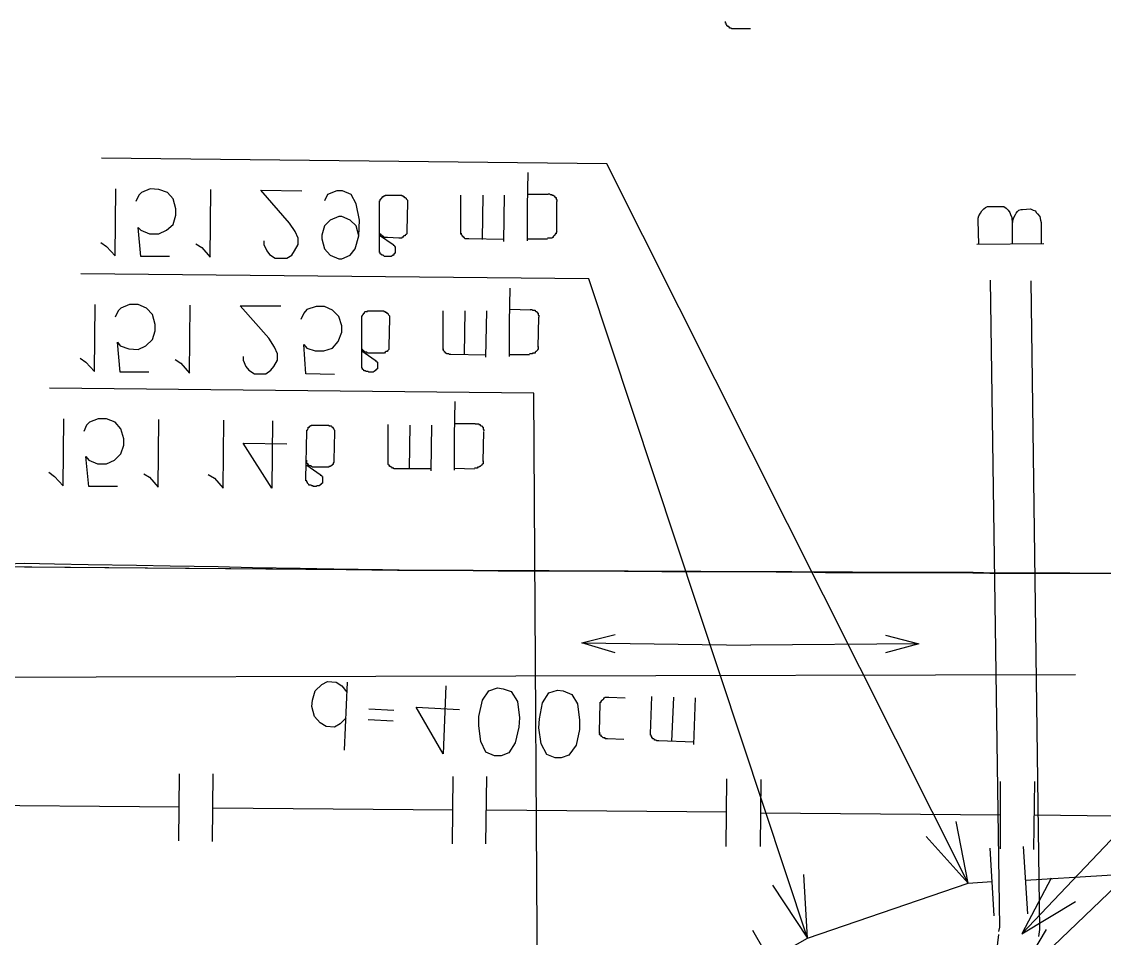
# Model space of a CAD drawing. Header units: metres. Extents: x 20 to 357, y 34 to 206.
# Drawn here: x 261.58 to 278.25, y 80.78 to 94.89 of the extents above; entities that cross this region are included whole.
import ezdxf

# ---------------------------------------------------------------- set-up
doc = ezdxf.new("R2010")
doc.units = ezdxf.units.M
for name, color, linetype in [('CURB', 7, 'Continuous'), ('GAS', 7, 'Continuous'), ('GRASS', 7, 'Continuous'), ('OVERHEAD_POWER_LINE', 7, 'Continuous'), ('ROAD', 7, 'Continuous'), ('WATER_PIPELINE', 7, 'Continuous')]:
    doc.layers.add(name, color=color, linetype=linetype)

msp = doc.modelspace()

# ---------------------------------------------------------------- linework, layer by layer
at = {"layer": 'CURB'}
msp.add_lwpolyline([(261.349, 86.544), (261.624, 86.555), (261.624, 86.555), (262.086, 86.544), (262.602, 86.533), (263.35, 86.522), (263.867, 86.511), (264.604, 86.5), (265.132, 86.489), (265.869, 86.478), (266.386, 86.467), (267.134, 86.456), (267.651, 86.445), (268.387, 86.445), (268.915, 86.434), (269.652, 86.434), (270.169, 86.434), (270.917, 86.434), (271.434, 86.423), (272.171, 86.423), (272.699, 86.423), (273.436, 86.423), (273.952, 86.412), (274.7, 86.412), (275.217, 86.412), (275.954, 86.412), (276.482, 86.401), (277.219, 86.401), (277.736, 86.401), (278.484, 86.401)], dxfattribs=at)
at = {"layer": 'GAS'}
for points in [[(275.503, 82.343), (276.152, 81.628), (276.152, 81.628), (270.587, 92.703), (270.587, 92.703), (262.811, 92.791)], [(269.366, 91.515), (269.366, 92.043), (269.366, 92.043), (269.377, 92.571)], [(262.8, 91.493), (262.888, 91.427), (262.888, 91.427), (263.02, 91.285), (263.02, 91.285), (263.031, 92.318)], [(263.856, 91.274), (263.416, 91.274), (263.416, 91.274), (263.372, 91.724), (263.372, 91.724), (263.416, 91.68), (263.416, 91.68), (263.548, 91.625), (263.548, 91.625), (263.691, 91.625), (263.691, 91.625), (263.812, 91.68), (263.812, 91.68), (263.911, 91.768), (263.911, 91.768), (263.955, 91.911), (263.955, 91.911), (263.955, 92.01), (263.955, 92.01), (263.911, 92.164), (263.911, 92.164), (263.823, 92.263), (263.823, 92.263), (263.691, 92.307), (263.691, 92.307), (263.559, 92.318), (263.559, 92.318), (263.427, 92.263), (263.427, 92.263), (263.383, 92.219), (263.383, 92.219), (263.339, 92.12)], [(264.263, 91.471), (264.351, 91.416), (264.351, 91.416), (264.483, 91.263), (264.483, 91.263), (264.494, 92.307)], [(265.308, 91.515), (265.308, 91.46), (265.308, 91.46), (265.352, 91.362), (265.352, 91.362), (265.396, 91.307), (265.396, 91.307), (265.484, 91.252), (265.484, 91.252), (265.66, 91.252), (265.66, 91.252), (265.737, 91.296), (265.737, 91.296), (265.781, 91.362), (265.781, 91.362), (265.836, 91.46), (265.836, 91.46), (265.836, 91.559), (265.836, 91.559), (265.792, 91.658), (265.792, 91.658), (265.704, 91.79), (265.704, 91.79), (265.264, 92.296), (265.264, 92.296), (265.891, 92.285)], [(266.771, 91.592), (266.727, 91.746), (266.727, 91.746), (266.639, 91.834), (266.639, 91.834), (266.507, 91.889), (266.507, 91.889), (266.463, 91.889), (266.463, 91.889), (266.331, 91.834), (266.331, 91.834), (266.243, 91.746), (266.243, 91.746), (266.199, 91.603), (266.199, 91.603), (266.199, 91.548), (266.199, 91.548), (266.243, 91.394), (266.243, 91.394), (266.331, 91.296), (266.331, 91.296), (266.463, 91.241), (266.463, 91.241), (266.507, 91.241), (266.507, 91.241), (266.639, 91.296), (266.639, 91.296), (266.716, 91.394), (266.716, 91.394), (266.771, 91.592), (266.771, 91.592), (266.782, 91.834), (266.782, 91.834), (266.727, 92.087), (266.727, 92.087), (266.65, 92.23), (266.65, 92.23), (266.518, 92.285), (266.518, 92.285), (266.43, 92.285), (266.43, 92.285), (266.287, 92.23), (266.287, 92.23), (266.243, 92.131)], [(267.09, 92.109), (267.09, 92.12), (267.09, 92.12), (267.09, 92.131), (267.09, 92.131), (267.101, 92.131), (267.101, 92.131), (267.101, 92.142), (267.101, 92.142), (267.101, 92.153), (267.101, 92.153), (267.112, 92.164), (267.112, 92.164), (267.112, 92.175), (267.112, 92.175), (267.123, 92.175), (267.123, 92.175), (267.123, 92.186), (267.123, 92.186), (267.134, 92.186), (267.134, 92.186), (267.134, 92.197), (267.134, 92.197), (267.145, 92.197), (267.145, 92.197), (267.156, 92.197), (267.156, 92.197), (267.156, 92.208), (267.156, 92.208), (267.167, 92.208), (267.167, 92.208), (267.178, 92.208), (267.178, 92.208), (267.178, 92.219), (267.178, 92.219), (267.189, 92.219), (267.189, 92.219), (267.2, 92.219), (267.2, 92.219), (267.211, 92.219), (267.211, 92.219), (267.222, 92.219)], [(267.222, 92.219), (267.387, 92.219)], [(267.387, 92.219), (267.398, 92.219), (267.398, 92.219), (267.409, 92.219), (267.409, 92.219), (267.42, 92.219), (267.42, 92.219), (267.431, 92.219), (267.431, 92.219), (267.431, 92.208), (267.431, 92.208), (267.442, 92.208), (267.442, 92.208), (267.453, 92.208), (267.453, 92.208), (267.453, 92.197), (267.453, 92.197), (267.464, 92.197), (267.464, 92.197), (267.475, 92.186), (267.475, 92.186), (267.486, 92.186), (267.486, 92.186), (267.497, 92.175), (267.497, 92.175), (267.497, 92.164), (267.497, 92.164), (267.508, 92.153), (267.508, 92.153), (267.519, 92.142), (267.519, 92.142), (267.519, 92.131), (267.519, 92.131), (267.519, 92.12), (267.519, 92.12), (267.519, 92.109)], [(269.003, 91.537), (268.464, 91.548), (268.464, 91.548), (268.453, 91.548), (268.453, 91.548), (268.442, 91.548), (268.442, 91.548), (268.431, 91.548), (268.431, 91.548), (268.42, 91.548), (268.42, 91.548), (268.409, 91.548), (268.409, 91.548), (268.398, 91.559), (268.398, 91.559), (268.398, 91.57), (268.398, 91.57), (268.387, 91.57), (268.387, 91.57), (268.376, 91.581), (268.376, 91.581), (268.365, 91.581), (268.365, 91.581), (268.365, 91.592), (268.365, 91.592), (268.354, 91.603), (268.354, 91.603), (268.343, 91.614), (268.343, 91.614), (268.354, 91.625), (268.354, 91.625), (268.343, 91.625), (268.343, 91.625), (268.343, 91.636), (268.343, 91.636), (268.343, 91.647), (268.343, 91.647), (268.343, 92.219)], [(268.673, 91.537), (268.684, 92.219)], [(269.003, 91.504), (269.014, 92.219)], [(269.685, 92.23), (269.377, 92.23)], [(269.685, 92.241), (269.696, 92.241), (269.696, 92.241), (269.707, 92.241), (269.707, 92.241), (269.718, 92.23), (269.718, 92.23), (269.729, 92.23), (269.729, 92.23), (269.74, 92.23), (269.74, 92.23), (269.74, 92.219), (269.74, 92.219), (269.751, 92.219), (269.751, 92.219), (269.762, 92.219), (269.762, 92.219), (269.773, 92.208), (269.773, 92.208), (269.784, 92.208), (269.784, 92.208), (269.784, 92.197), (269.784, 92.197), (269.795, 92.186), (269.795, 92.186), (269.806, 92.186), (269.806, 92.186), (269.806, 92.175), (269.806, 92.175), (269.806, 92.164), (269.806, 92.164), (269.806, 92.153), (269.806, 92.153), (269.817, 92.153), (269.817, 92.153), (269.817, 92.142), (269.817, 92.142), (269.817, 92.131), (269.817, 92.131), (269.817, 92.12)], [(267.211, 91.274), (267.2, 91.274), (267.2, 91.274), (267.189, 91.274), (267.189, 91.274), (267.178, 91.274), (267.178, 91.274), (267.167, 91.274), (267.167, 91.274), (267.156, 91.285), (267.156, 91.285), (267.145, 91.296), (267.145, 91.296), (267.134, 91.296), (267.134, 91.296), (267.123, 91.296), (267.123, 91.296), (267.123, 91.307), (267.123, 91.307), (267.112, 91.307), (267.112, 91.307), (267.101, 91.318), (267.101, 91.318), (267.101, 91.329), (267.101, 91.329), (267.101, 91.339), (267.101, 91.339), (267.09, 91.339), (267.09, 91.339), (267.09, 91.35), (267.09, 91.35), (267.09, 91.362), (267.09, 91.362), (267.09, 91.373), (267.09, 91.373), (267.09, 91.383), (267.09, 91.383), (267.09, 92.109)], [(267.519, 92.109), (267.508, 91.669)], [(269.817, 91.658), (269.817, 92.12)], [(267.211, 91.57), (267.2, 91.57), (267.2, 91.57), (267.189, 91.57), (267.189, 91.57), (267.178, 91.57), (267.178, 91.57), (267.167, 91.57), (267.167, 91.57), (267.156, 91.57), (267.156, 91.57), (267.156, 91.581), (267.156, 91.581), (267.145, 91.581), (267.145, 91.581), (267.134, 91.581), (267.134, 91.581), (267.134, 91.592), (267.134, 91.592), (267.123, 91.603), (267.123, 91.603), (267.112, 91.603), (267.112, 91.603), (267.112, 91.614), (267.112, 91.614), (267.101, 91.614), (267.101, 91.614), (267.101, 91.625), (267.101, 91.625), (267.09, 91.636), (267.09, 91.636), (267.09, 91.647), (267.09, 91.647), (267.09, 91.658), (267.09, 91.658), (267.09, 91.669)], [(267.09, 91.603), (267.299, 91.46), (267.299, 91.46), (267.299, 91.449), (267.299, 91.449), (267.31, 91.449), (267.31, 91.449), (267.321, 91.438), (267.321, 91.438), (267.321, 91.427), (267.321, 91.427), (267.332, 91.427), (267.332, 91.427), (267.332, 91.416), (267.332, 91.416), (267.332, 91.405), (267.332, 91.405), (267.332, 91.394), (267.332, 91.394), (267.332, 91.383), (267.332, 91.383), (267.332, 91.373), (267.332, 91.373), (267.332, 91.362), (267.332, 91.362), (267.332, 91.35), (267.332, 91.35), (267.332, 91.339), (267.332, 91.339), (267.332, 91.329), (267.332, 91.329), (267.321, 91.329), (267.321, 91.329), (267.321, 91.318), (267.321, 91.318), (267.31, 91.318), (267.31, 91.318), (267.31, 91.307), (267.31, 91.307), (267.31, 91.296), (267.31, 91.296), (267.299, 91.296), (267.299, 91.296), (267.288, 91.296), (267.288, 91.296), (267.288, 91.285), (267.288, 91.285), (267.277, 91.285), (267.277, 91.285), (267.266, 91.274), (267.266, 91.274), (267.255, 91.274), (267.255, 91.274), (267.244, 91.274), (267.244, 91.274), (267.233, 91.274), (267.233, 91.274), (267.222, 91.274), (267.222, 91.274), (267.211, 91.274)], [(267.387, 91.559), (267.211, 91.57)], [(267.508, 91.669), (267.508, 91.658), (267.508, 91.658), (267.508, 91.647), (267.508, 91.647), (267.508, 91.636), (267.508, 91.636), (267.508, 91.625), (267.508, 91.625), (267.497, 91.614), (267.497, 91.614), (267.486, 91.603), (267.486, 91.603), (267.486, 91.592), (267.486, 91.592), (267.475, 91.592), (267.475, 91.592), (267.464, 91.592), (267.464, 91.592), (267.453, 91.581), (267.453, 91.581), (267.442, 91.57), (267.442, 91.57), (267.431, 91.57), (267.431, 91.57), (267.431, 91.559), (267.431, 91.559), (267.42, 91.559), (267.42, 91.559), (267.409, 91.559), (267.409, 91.559), (267.398, 91.559), (267.398, 91.559), (267.387, 91.559)], [(269.366, 91.548), (269.674, 91.548)], [(269.817, 91.658), (269.806, 91.647), (269.806, 91.647), (269.806, 91.636), (269.806, 91.636), (269.806, 91.625), (269.806, 91.625), (269.795, 91.625), (269.795, 91.625), (269.795, 91.614), (269.795, 91.614), (269.784, 91.603), (269.784, 91.603), (269.784, 91.592), (269.784, 91.592), (269.773, 91.592), (269.773, 91.592), (269.762, 91.581), (269.762, 91.581), (269.762, 91.57), (269.762, 91.57), (269.751, 91.57), (269.751, 91.57), (269.74, 91.559), (269.74, 91.559), (269.729, 91.559), (269.729, 91.559), (269.718, 91.559), (269.718, 91.559), (269.707, 91.559), (269.707, 91.559), (269.696, 91.559), (269.696, 91.559), (269.685, 91.559), (269.685, 91.559), (269.674, 91.559)], [(273.139, 81.595), (273.678, 80.781), (273.678, 80.781), (270.312, 90.933), (270.312, 90.933), (262.492, 91.01)], [(269.091, 89.734), (269.091, 90.262), (269.091, 90.262), (269.102, 90.79)], [(262.481, 89.712), (262.569, 89.646), (262.569, 89.646), (262.701, 89.503), (262.701, 89.503), (262.712, 90.537)], [(263.537, 89.492), (263.097, 89.492), (263.097, 89.492), (263.053, 89.954), (263.053, 89.954), (263.097, 89.899), (263.097, 89.899), (263.229, 89.855), (263.229, 89.855), (263.372, 89.844), (263.372, 89.844), (263.493, 89.899), (263.493, 89.899), (263.592, 89.998), (263.592, 89.998), (263.636, 90.13), (263.636, 90.13), (263.636, 90.229), (263.636, 90.229), (263.592, 90.383), (263.592, 90.383), (263.504, 90.482), (263.504, 90.482), (263.372, 90.537), (263.372, 90.537), (263.24, 90.537), (263.24, 90.537), (263.108, 90.482), (263.108, 90.482), (263.064, 90.438), (263.064, 90.438), (263.02, 90.339)], [(263.944, 89.69), (264.032, 89.635), (264.032, 89.635), (264.164, 89.481), (264.164, 89.481), (264.175, 90.526)], [(264.989, 89.734), (264.989, 89.679), (264.989, 89.679), (265.033, 89.58), (265.033, 89.58), (265.077, 89.525), (265.077, 89.525), (265.165, 89.47), (265.165, 89.47), (265.341, 89.47), (265.341, 89.47), (265.418, 89.525), (265.418, 89.525), (265.462, 89.58), (265.462, 89.58), (265.517, 89.679), (265.517, 89.679), (265.517, 89.778), (265.517, 89.778), (265.473, 89.877), (265.473, 89.877), (265.385, 90.02), (265.385, 90.02), (264.945, 90.515), (264.945, 90.515), (265.572, 90.515)], [(266.397, 89.459), (265.957, 89.47), (265.957, 89.47), (265.924, 89.921), (265.924, 89.921), (265.968, 89.866), (265.968, 89.866), (266.1, 89.822), (266.1, 89.822), (266.232, 89.822), (266.232, 89.822), (266.364, 89.866), (266.364, 89.866), (266.452, 89.965), (266.452, 89.965), (266.507, 90.108), (266.507, 90.108), (266.507, 90.207), (266.507, 90.207), (266.463, 90.35), (266.463, 90.35), (266.364, 90.449), (266.364, 90.449), (266.243, 90.504), (266.243, 90.504), (266.111, 90.504), (266.111, 90.504), (265.968, 90.46), (265.968, 90.46), (265.924, 90.405), (265.924, 90.405), (265.88, 90.306)], [(266.815, 90.328), (266.815, 90.339), (266.815, 90.339), (266.815, 90.35), (266.815, 90.35), (266.815, 90.361), (266.815, 90.361), (266.826, 90.361), (266.826, 90.361), (266.826, 90.372), (266.826, 90.372), (266.837, 90.383), (266.837, 90.383), (266.837, 90.394), (266.837, 90.394), (266.848, 90.394), (266.848, 90.394), (266.848, 90.405), (266.848, 90.405), (266.859, 90.405), (266.859, 90.405), (266.859, 90.416), (266.859, 90.416), (266.87, 90.427), (266.87, 90.427), (266.881, 90.427), (266.881, 90.427), (266.892, 90.427), (266.892, 90.427), (266.903, 90.427), (266.903, 90.427), (266.903, 90.438), (266.903, 90.438), (266.914, 90.438), (266.914, 90.438), (266.925, 90.438), (266.925, 90.438), (266.936, 90.438), (266.936, 90.438), (266.947, 90.438)], [(266.947, 90.438), (267.112, 90.438)], [(267.112, 90.438), (267.123, 90.438), (267.123, 90.438), (267.134, 90.438), (267.134, 90.438), (267.145, 90.438), (267.145, 90.438), (267.156, 90.438), (267.156, 90.438), (267.156, 90.427), (267.156, 90.427), (267.167, 90.427), (267.167, 90.427), (267.178, 90.427), (267.178, 90.427), (267.178, 90.416), (267.178, 90.416), (267.189, 90.416), (267.189, 90.416), (267.2, 90.405), (267.2, 90.405), (267.211, 90.405), (267.211, 90.405), (267.222, 90.394), (267.222, 90.394), (267.222, 90.383), (267.222, 90.383), (267.233, 90.372), (267.233, 90.372), (267.244, 90.361), (267.244, 90.361), (267.244, 90.35), (267.244, 90.35), (267.244, 90.339), (267.244, 90.339), (267.244, 90.328)], [(268.728, 89.756), (268.189, 89.767), (268.189, 89.767), (268.178, 89.767), (268.178, 89.767), (268.167, 89.767), (268.167, 89.767), (268.156, 89.778), (268.156, 89.778), (268.145, 89.778), (268.145, 89.778), (268.134, 89.778), (268.134, 89.778), (268.123, 89.778), (268.123, 89.778), (268.112, 89.789), (268.112, 89.789), (268.102, 89.8), (268.102, 89.8), (268.09, 89.8), (268.09, 89.8), (268.09, 89.811), (268.09, 89.811), (268.08, 89.822), (268.08, 89.822), (268.068, 89.833), (268.068, 89.833), (268.068, 89.844), (268.068, 89.844), (268.08, 89.844), (268.08, 89.844), (268.068, 89.844), (268.068, 89.844), (268.068, 89.855), (268.068, 89.855), (268.068, 89.866), (268.068, 89.866), (268.068, 89.877), (268.068, 89.877), (268.068, 90.438)], [(268.398, 89.767), (268.409, 90.438)], [(268.728, 89.723), (268.739, 90.438)], [(269.41, 90.449), (269.102, 90.46)], [(269.41, 90.46), (269.421, 90.46), (269.421, 90.46), (269.432, 90.46), (269.432, 90.46), (269.443, 90.449), (269.443, 90.449), (269.454, 90.449), (269.454, 90.449), (269.465, 90.449), (269.465, 90.449), (269.476, 90.449), (269.476, 90.449), (269.487, 90.449), (269.487, 90.449), (269.487, 90.438), (269.487, 90.438), (269.498, 90.427), (269.498, 90.427), (269.509, 90.427), (269.509, 90.427), (269.509, 90.416), (269.509, 90.416), (269.52, 90.416), (269.52, 90.416), (269.52, 90.405), (269.52, 90.405), (269.531, 90.405), (269.531, 90.405), (269.531, 90.394), (269.531, 90.394), (269.531, 90.383), (269.531, 90.383), (269.531, 90.372), (269.531, 90.372), (269.542, 90.372), (269.542, 90.372), (269.542, 90.361), (269.542, 90.361), (269.542, 90.35), (269.542, 90.35), (269.542, 90.339)], [(266.936, 89.492), (266.925, 89.492), (266.925, 89.492), (266.914, 89.503), (266.914, 89.503), (266.903, 89.503), (266.903, 89.503), (266.892, 89.503), (266.892, 89.503), (266.881, 89.503), (266.881, 89.503), (266.87, 89.514), (266.87, 89.514), (266.859, 89.514), (266.859, 89.514), (266.848, 89.514), (266.848, 89.514), (266.848, 89.525), (266.848, 89.525), (266.837, 89.536), (266.837, 89.536), (266.826, 89.536), (266.826, 89.536), (266.826, 89.547), (266.826, 89.547), (266.826, 89.558), (266.826, 89.558), (266.815, 89.558), (266.815, 89.558), (266.815, 89.569), (266.815, 89.569), (266.815, 89.58), (266.815, 89.58), (266.815, 89.591), (266.815, 89.591), (266.815, 89.602), (266.815, 89.602), (266.815, 90.328)], [(267.244, 90.328), (267.233, 89.888)], [(269.531, 89.877), (269.542, 90.339)], [(266.936, 89.789), (266.925, 89.789), (266.925, 89.789), (266.914, 89.789), (266.914, 89.789), (266.903, 89.789), (266.903, 89.789), (266.892, 89.8), (266.892, 89.8), (266.881, 89.8), (266.881, 89.8), (266.87, 89.8), (266.87, 89.8), (266.859, 89.8), (266.859, 89.8), (266.859, 89.811), (266.859, 89.811), (266.848, 89.822), (266.848, 89.822), (266.837, 89.822), (266.837, 89.822), (266.837, 89.833), (266.837, 89.833), (266.826, 89.833), (266.826, 89.833), (266.826, 89.844), (266.826, 89.844), (266.815, 89.855), (266.815, 89.855), (266.815, 89.866), (266.815, 89.866), (266.815, 89.877), (266.815, 89.877), (266.815, 89.888), (266.815, 89.888), (266.815, 89.899)], [(267.233, 89.888), (267.233, 89.877), (267.233, 89.877), (267.233, 89.866), (267.233, 89.866), (267.233, 89.855), (267.233, 89.855), (267.233, 89.844), (267.233, 89.844), (267.222, 89.833), (267.222, 89.833), (267.211, 89.822), (267.211, 89.822), (267.211, 89.811), (267.211, 89.811), (267.2, 89.811), (267.2, 89.811), (267.189, 89.811), (267.189, 89.811), (267.178, 89.8), (267.178, 89.8), (267.167, 89.789), (267.167, 89.789), (267.156, 89.789), (267.156, 89.789), (267.145, 89.789), (267.145, 89.789), (267.134, 89.789), (267.134, 89.789), (267.123, 89.789), (267.123, 89.789), (267.112, 89.789)], [(269.542, 89.877), (269.531, 89.877), (269.531, 89.877), (269.531, 89.866), (269.531, 89.866), (269.531, 89.855), (269.531, 89.855), (269.531, 89.844), (269.531, 89.844), (269.52, 89.844), (269.52, 89.844), (269.52, 89.833), (269.52, 89.833), (269.509, 89.822), (269.509, 89.822), (269.498, 89.811), (269.498, 89.811), (269.487, 89.8), (269.487, 89.8), (269.487, 89.789), (269.487, 89.789), (269.476, 89.789), (269.476, 89.789), (269.465, 89.789), (269.465, 89.789), (269.454, 89.789), (269.454, 89.789), (269.443, 89.789), (269.443, 89.789), (269.443, 89.778), (269.443, 89.778), (269.432, 89.778), (269.432, 89.778), (269.421, 89.778), (269.421, 89.778), (269.41, 89.778), (269.41, 89.778), (269.399, 89.778)], [(266.815, 89.822), (267.024, 89.679), (267.024, 89.679), (267.024, 89.668), (267.024, 89.668), (267.035, 89.668), (267.035, 89.668), (267.046, 89.657), (267.046, 89.657), (267.046, 89.646), (267.046, 89.646), (267.057, 89.646), (267.057, 89.646), (267.057, 89.635), (267.057, 89.635), (267.057, 89.624), (267.057, 89.624), (267.057, 89.613), (267.057, 89.613), (267.057, 89.602), (267.057, 89.602), (267.057, 89.591), (267.057, 89.591), (267.057, 89.58), (267.057, 89.58), (267.057, 89.569), (267.057, 89.569), (267.057, 89.558), (267.057, 89.558), (267.057, 89.547), (267.057, 89.547), (267.046, 89.547), (267.046, 89.547), (267.046, 89.536), (267.046, 89.536), (267.035, 89.536), (267.035, 89.536), (267.035, 89.525), (267.035, 89.525), (267.024, 89.525), (267.024, 89.525), (267.024, 89.514), (267.024, 89.514), (267.013, 89.514), (267.013, 89.514), (267.013, 89.503), (267.013, 89.503), (267.002, 89.503), (267.002, 89.503), (266.991, 89.492), (266.991, 89.492), (266.98, 89.492), (266.98, 89.492), (266.969, 89.492), (266.969, 89.492), (266.958, 89.492), (266.958, 89.492), (266.947, 89.492), (266.947, 89.492), (266.936, 89.492)], [(267.112, 89.789), (266.936, 89.789)], [(269.091, 89.767), (269.399, 89.767)], [(269.267, 79.319), (269.531, 78.384), (269.531, 78.384), (269.465, 89.173), (269.465, 89.173), (262.009, 89.25)], [(268.244, 87.985), (268.244, 88.513), (268.244, 88.513), (268.255, 89.041)], [(261.998, 87.952), (262.086, 87.886), (262.086, 87.886), (262.218, 87.743), (262.218, 87.743), (262.228, 88.777)], [(263.053, 87.732), (262.613, 87.732), (262.613, 87.732), (262.569, 88.194), (262.569, 88.194), (262.613, 88.139), (262.613, 88.139), (262.745, 88.084), (262.745, 88.084), (262.888, 88.084), (262.888, 88.084), (263.009, 88.139), (263.009, 88.139), (263.108, 88.238), (263.108, 88.238), (263.152, 88.37), (263.152, 88.37), (263.152, 88.469), (263.152, 88.469), (263.108, 88.623), (263.108, 88.623), (263.02, 88.722), (263.02, 88.722), (262.888, 88.777), (262.888, 88.777), (262.756, 88.777), (262.756, 88.777), (262.624, 88.722), (262.624, 88.722), (262.58, 88.678), (262.58, 88.678), (262.536, 88.579)], [(263.46, 87.93), (263.548, 87.875), (263.548, 87.875), (263.68, 87.721), (263.68, 87.721), (263.691, 88.766)], [(264.45, 87.919), (264.549, 87.864), (264.549, 87.864), (264.681, 87.71), (264.681, 87.71), (264.692, 88.755)], [(265.44, 88.744), (265.429, 87.71), (265.429, 87.71), (264.989, 88.403), (264.989, 88.403), (265.66, 88.392)], [(265.968, 88.579), (265.968, 88.59), (265.968, 88.59), (265.968, 88.601), (265.968, 88.601), (265.979, 88.601), (265.979, 88.601), (265.979, 88.612), (265.979, 88.612), (265.99, 88.623), (265.99, 88.623), (265.99, 88.634), (265.99, 88.634), (265.99, 88.645), (265.99, 88.645), (266.001, 88.645), (266.001, 88.645), (266.012, 88.645), (266.012, 88.645), (266.012, 88.656), (266.012, 88.656), (266.023, 88.667), (266.023, 88.667), (266.034, 88.667), (266.034, 88.667), (266.034, 88.678), (266.034, 88.678), (266.045, 88.678), (266.045, 88.678), (266.056, 88.678), (266.056, 88.678), (266.067, 88.678), (266.067, 88.678), (266.078, 88.678), (266.078, 88.678), (266.089, 88.678), (266.089, 88.678), (266.1, 88.678)], [(266.1, 88.678), (266.265, 88.678)], [(266.265, 88.678), (266.276, 88.678), (266.276, 88.678), (266.287, 88.678), (266.287, 88.678), (266.298, 88.678), (266.298, 88.678), (266.309, 88.678), (266.309, 88.678), (266.309, 88.667), (266.309, 88.667), (266.32, 88.667), (266.32, 88.667), (266.331, 88.667), (266.331, 88.667), (266.342, 88.667), (266.342, 88.667), (266.353, 88.656), (266.353, 88.656), (266.353, 88.645), (266.353, 88.645), (266.364, 88.645), (266.364, 88.645), (266.375, 88.634), (266.375, 88.634), (266.386, 88.623), (266.386, 88.623), (266.386, 88.612), (266.386, 88.612), (266.397, 88.601), (266.397, 88.601), (266.397, 88.59), (266.397, 88.59), (266.397, 88.579), (266.397, 88.579), (266.397, 88.568)], [(267.882, 88.007), (267.343, 88.007), (267.343, 88.007), (267.332, 88.007), (267.332, 88.007), (267.321, 88.007), (267.321, 88.007), (267.31, 88.007), (267.31, 88.007), (267.31, 88.018), (267.31, 88.018), (267.299, 88.018), (267.299, 88.018), (267.288, 88.018), (267.288, 88.018), (267.277, 88.029), (267.277, 88.029), (267.266, 88.029), (267.266, 88.029), (267.255, 88.04), (267.255, 88.04), (267.244, 88.04), (267.244, 88.04), (267.244, 88.051), (267.244, 88.051), (267.244, 88.062), (267.244, 88.062), (267.233, 88.062), (267.233, 88.062), (267.222, 88.073), (267.222, 88.073), (267.222, 88.084), (267.222, 88.084), (267.222, 88.095), (267.222, 88.095), (267.222, 88.106), (267.222, 88.106), (267.222, 88.117), (267.222, 88.117), (267.222, 88.689)], [(267.552, 88.007), (267.563, 88.678)], [(267.882, 87.974), (267.893, 88.678)], [(268.563, 88.7), (268.244, 88.7)], [(268.563, 88.7), (268.574, 88.7), (268.574, 88.7), (268.585, 88.7), (268.585, 88.7), (268.596, 88.7), (268.596, 88.7), (268.607, 88.7), (268.607, 88.7), (268.618, 88.7), (268.618, 88.7), (268.618, 88.689), (268.618, 88.689), (268.629, 88.689), (268.629, 88.689), (268.64, 88.689), (268.64, 88.689), (268.64, 88.678), (268.64, 88.678), (268.651, 88.667), (268.651, 88.667), (268.662, 88.667), (268.662, 88.667), (268.673, 88.656), (268.673, 88.656), (268.673, 88.645), (268.673, 88.645), (268.684, 88.645), (268.684, 88.645), (268.684, 88.634), (268.684, 88.634), (268.684, 88.623), (268.684, 88.623), (268.684, 88.612), (268.684, 88.612), (268.695, 88.612), (268.695, 88.612), (268.695, 88.601), (268.695, 88.601), (268.695, 88.59)], [(266.089, 87.732), (266.078, 87.732), (266.078, 87.732), (266.067, 87.732), (266.067, 87.732), (266.067, 87.743), (266.067, 87.743), (266.056, 87.743), (266.056, 87.743), (266.045, 87.743), (266.045, 87.743), (266.034, 87.754), (266.034, 87.754), (266.023, 87.754), (266.023, 87.754), (266.012, 87.754), (266.012, 87.754), (266.001, 87.754), (266.001, 87.754), (266.001, 87.765), (266.001, 87.765), (265.99, 87.776), (265.99, 87.776), (265.979, 87.787), (265.979, 87.787), (265.979, 87.798), (265.979, 87.798), (265.968, 87.798), (265.968, 87.798), (265.968, 87.809), (265.968, 87.809), (265.968, 87.82), (265.968, 87.82), (265.957, 87.82), (265.957, 87.82), (265.957, 87.831), (265.957, 87.831), (265.957, 87.842), (265.957, 87.842), (265.957, 87.853), (265.957, 87.853), (265.968, 88.579)], [(266.397, 88.568), (266.386, 88.139)], [(268.684, 88.117), (268.695, 88.579)], [(266.089, 88.029), (266.078, 88.029), (266.078, 88.029), (266.067, 88.029), (266.067, 88.029), (266.056, 88.029), (266.056, 88.029), (266.045, 88.04), (266.045, 88.04), (266.034, 88.04), (266.034, 88.04), (266.034, 88.051), (266.034, 88.051), (266.023, 88.051), (266.023, 88.051), (266.012, 88.051), (266.012, 88.051), (266.001, 88.062), (266.001, 88.062), (265.99, 88.062), (265.99, 88.062), (265.99, 88.073), (265.99, 88.073), (265.99, 88.084), (265.99, 88.084), (265.979, 88.084), (265.979, 88.084), (265.968, 88.095), (265.968, 88.095), (265.968, 88.106), (265.968, 88.106), (265.968, 88.117), (265.968, 88.117), (265.968, 88.128), (265.968, 88.128), (265.968, 88.139)], [(265.968, 88.062), (266.177, 87.919), (266.177, 87.919), (266.177, 87.908), (266.177, 87.908), (266.188, 87.908), (266.188, 87.908), (266.199, 87.897), (266.199, 87.897), (266.199, 87.886), (266.199, 87.886), (266.21, 87.886), (266.21, 87.886), (266.21, 87.875), (266.21, 87.875), (266.21, 87.864), (266.21, 87.864), (266.21, 87.853), (266.21, 87.853), (266.21, 87.842), (266.21, 87.842), (266.21, 87.831), (266.21, 87.831), (266.21, 87.82), (266.21, 87.82), (266.21, 87.809), (266.21, 87.809), (266.21, 87.798), (266.21, 87.798), (266.21, 87.787), (266.21, 87.787), (266.199, 87.787), (266.199, 87.787), (266.199, 87.776), (266.199, 87.776), (266.188, 87.776), (266.188, 87.776), (266.188, 87.765), (266.188, 87.765), (266.177, 87.765), (266.177, 87.765), (266.177, 87.754), (266.177, 87.754), (266.166, 87.754), (266.166, 87.754), (266.166, 87.743), (266.166, 87.743), (266.155, 87.743), (266.155, 87.743), (266.144, 87.743), (266.144, 87.743), (266.133, 87.743), (266.133, 87.743), (266.122, 87.743), (266.122, 87.743), (266.111, 87.732), (266.111, 87.732), (266.1, 87.732), (266.1, 87.732), (266.089, 87.732)], [(266.265, 88.029), (266.089, 88.029)], [(266.386, 88.139), (266.386, 88.128), (266.386, 88.128), (266.386, 88.117), (266.386, 88.117), (266.386, 88.106), (266.386, 88.106), (266.375, 88.095), (266.375, 88.095), (266.375, 88.084), (266.375, 88.084), (266.375, 88.073), (266.375, 88.073), (266.364, 88.073), (266.364, 88.073), (266.353, 88.062), (266.353, 88.062), (266.353, 88.051), (266.353, 88.051), (266.342, 88.051), (266.342, 88.051), (266.331, 88.04), (266.331, 88.04), (266.32, 88.04), (266.32, 88.04), (266.309, 88.04), (266.309, 88.04), (266.309, 88.029), (266.309, 88.029), (266.298, 88.029), (266.298, 88.029), (266.287, 88.029), (266.287, 88.029), (266.276, 88.029), (266.276, 88.029), (266.265, 88.029)], [(268.244, 88.018), (268.552, 88.007)], [(268.684, 88.128), (268.684, 88.117), (268.684, 88.117), (268.684, 88.106), (268.684, 88.106), (268.684, 88.095), (268.684, 88.095), (268.684, 88.084), (268.684, 88.084), (268.673, 88.084), (268.673, 88.084), (268.673, 88.073), (268.673, 88.073), (268.662, 88.073), (268.662, 88.073), (268.662, 88.062), (268.662, 88.062), (268.651, 88.051), (268.651, 88.051), (268.64, 88.04), (268.64, 88.04), (268.629, 88.04), (268.629, 88.04), (268.618, 88.029), (268.618, 88.029), (268.607, 88.029), (268.607, 88.029), (268.596, 88.029), (268.596, 88.029), (268.596, 88.018), (268.596, 88.018), (268.585, 88.018), (268.585, 88.018), (268.574, 88.018), (268.574, 88.018), (268.563, 88.018), (268.563, 88.018), (268.552, 88.018)], [(263.999, 82.277), (264.01, 83.311)], [(264.516, 82.266), (264.527, 83.311)], [(268.211, 82.233), (268.222, 83.267)], [(268.728, 82.233), (268.739, 83.267)], [(272.424, 82.189), (272.435, 83.234)], [(272.952, 82.189), (272.963, 83.223)], [(276.647, 82.156), (276.647, 83.19)], [(277.164, 82.145), (277.175, 83.19)], [(264.01, 82.794), (260.315, 82.827)], [(268.222, 82.75), (264.527, 82.783)], [(272.435, 82.717), (268.739, 82.75)], [(276.647, 82.673), (272.952, 82.706)], [(280.859, 82.629), (277.164, 82.673)], [(276.152, 81.628), (275.965, 82.574)], [(276.999, 82.189), (277.065, 81.155)], [(276.482, 82.167), (276.548, 81.122)], [(273.678, 80.781), (273.623, 81.76)], [(277.032, 81.672), (279.386, 81.815), (279.386, 81.815), (280.683, 81.771)], [(273.095, 80.451), (273.678, 80.781), (273.678, 80.781), (276.152, 81.628), (276.152, 81.628), (276.515, 81.65)], [(272.831, 80.902), (273.348, 80)]]:
    msp.add_lwpolyline(points, dxfattribs=at)
at = {"layer": 'GRASS'}
msp.add_lwpolyline([(213.595, 86.907), (218.764, 86.841), (221.447, 86.808), (225.506, 86.775), (233.215, 86.731), (241.277, 86.676), (249.24, 86.599), (266.573, 86.456), (267.365, 86.445), (277.857, 86.401), (289.361, 86.346), (292.517, 86.335), (308.146, 86.269), (330.89, 86.17)], dxfattribs=at)
at = {"layer": 'OVERHEAD_POWER_LINE'}
for points in [[(270.719, 85.17), (270.202, 85.324), (270.202, 85.324), (270.719, 85.456)], [(274.876, 85.445), (275.393, 85.313), (275.393, 85.313), (274.876, 85.17)], [(270.202, 85.324), (272.798, 85.291)], [(275.393, 85.313), (272.798, 85.291)]]:
    msp.add_lwpolyline(points, dxfattribs=at)
at = {"layer": 'ROAD'}
msp.add_lwpolyline([(280.782, 86.39), (277.714, 86.401), (277.703, 86.401), (277.67, 86.401), (277.582, 86.401), (277.461, 86.401), (277.285, 86.401), (277.076, 86.401), (276.823, 86.401), (276.548, 86.401), (276.229, 86.412), (275.899, 86.412), (275.536, 86.412), (267.365, 86.445), (263.515, 86.478), (246.897, 86.621)], dxfattribs=at)
at = {"layer": 'WATER_PIPELINE'}
for points in [[(272.798, 94.782), (272.545, 94.782), (272.545, 94.782), (272.534, 94.782), (272.534, 94.782), (272.523, 94.782), (272.523, 94.782), (272.512, 94.782), (272.512, 94.782), (272.501, 94.793), (272.501, 94.793), (272.49, 94.793), (272.49, 94.793), (272.479, 94.793), (272.479, 94.793), (272.479, 94.804), (272.479, 94.804), (272.468, 94.815), (272.468, 94.815), (272.457, 94.815), (272.457, 94.815), (272.446, 94.815), (272.446, 94.815), (272.446, 94.826), (272.446, 94.826), (272.435, 94.826), (272.435, 94.826), (272.435, 94.837), (272.435, 94.837), (272.424, 94.848), (272.424, 94.848), (272.424, 94.859), (272.424, 94.859), (272.424, 94.87), (272.424, 94.87), (272.413, 94.87), (272.413, 94.87), (272.413, 94.881), (272.413, 94.881), (272.413, 94.892)], [(276.317, 91.46), (276.306, 91.834), (276.306, 91.834), (276.306, 91.867), (276.306, 91.867), (276.317, 91.9), (276.317, 91.9), (276.339, 91.944), (276.339, 91.944), (276.361, 91.977), (276.361, 91.977), (276.394, 92.01), (276.394, 92.01), (276.416, 92.032), (276.416, 92.032), (276.449, 92.043), (276.449, 92.043), (276.471, 92.043), (276.471, 92.043), (276.669, 92.043), (276.669, 92.043), (276.702, 92.043), (276.702, 92.043), (276.735, 92.021), (276.735, 92.021), (276.768, 91.988), (276.768, 91.988), (276.79, 91.955), (276.79, 91.955), (276.801, 91.922), (276.801, 91.922), (276.823, 91.878), (276.823, 91.878), (276.823, 91.845), (276.823, 91.845), (276.834, 91.801), (276.834, 91.801), (276.845, 91.845), (276.845, 91.845), (276.856, 91.878), (276.856, 91.878), (276.878, 91.922), (276.878, 91.922), (276.889, 91.944), (276.889, 91.944), (276.911, 91.966), (276.911, 91.966), (276.933, 91.988), (276.933, 91.988), (276.966, 91.999), (276.966, 91.999), (276.988, 91.999), (276.988, 91.999), (277.109, 92.01), (277.109, 92.01), (277.131, 91.999), (277.131, 91.999), (277.153, 91.988), (277.153, 91.988), (277.186, 91.977), (277.186, 91.977), (277.197, 91.955), (277.197, 91.955), (277.219, 91.933), (277.219, 91.933), (277.252, 91.889), (277.252, 91.889), (277.263, 91.834), (277.263, 91.834), (277.274, 91.801), (277.274, 91.801), (277.274, 91.471)], [(276.834, 91.471), (276.834, 91.801)], [(277.318, 91.471), (276.284, 91.46)], [(276.625, 80.88), (276.636, 80.946), (276.636, 80.946), (276.493, 90.911)], [(277.241, 80.803), (277.252, 80.913), (277.252, 80.913), (277.12, 90.9)], [(277.428, 81.705), (276.977, 80.847), (276.977, 80.847), (286.457, 90.823), (286.457, 90.823), (294.673, 90.735)], [(277.351, 80.913), (276.856, 80.077), (276.856, 80.077), (286.556, 89.371), (286.556, 89.371), (294.816, 89.294)], [(260.568, 84.796), (277.802, 84.84)], [(266.573, 84.169), (266.485, 84.081), (266.485, 84.081), (266.397, 84.026), (266.397, 84.026), (266.265, 84.037), (266.265, 84.037), (266.177, 84.092), (266.177, 84.092), (266.089, 84.191), (266.089, 84.191), (266.045, 84.345), (266.045, 84.345), (266.056, 84.444), (266.056, 84.444), (266.1, 84.587), (266.1, 84.587), (266.199, 84.686), (266.199, 84.686), (266.287, 84.73), (266.287, 84.73), (266.419, 84.719), (266.419, 84.719), (266.507, 84.664), (266.507, 84.664), (266.584, 84.565)], [(266.551, 83.674), (266.595, 84.719)], [(268.112, 84.664), (268.068, 83.619), (268.068, 83.619), (267.651, 84.334), (267.651, 84.334), (268.321, 84.301)], [(268.86, 83.586), (268.728, 83.641), (268.728, 83.641), (268.651, 83.806), (268.651, 83.806), (268.618, 84.048), (268.618, 84.048), (268.618, 84.191), (268.618, 84.191), (268.673, 84.444), (268.673, 84.444), (268.772, 84.587), (268.772, 84.587), (268.904, 84.631), (268.904, 84.631), (268.992, 84.62), (268.992, 84.62), (269.113, 84.576), (269.113, 84.576), (269.212, 84.422), (269.212, 84.422), (269.245, 84.169), (269.245, 84.169), (269.234, 84.026), (269.234, 84.026), (269.179, 83.784), (269.179, 83.784), (269.08, 83.63), (269.08, 83.63), (268.959, 83.586), (268.959, 83.586), (268.86, 83.586)], [(269.795, 83.553), (269.663, 83.608), (269.663, 83.608), (269.575, 83.773), (269.575, 83.773), (269.542, 84.015), (269.542, 84.015), (269.553, 84.158), (269.553, 84.158), (269.597, 84.4), (269.597, 84.4), (269.696, 84.554), (269.696, 84.554), (269.828, 84.598), (269.828, 84.598), (269.916, 84.587), (269.916, 84.587), (270.048, 84.532), (270.048, 84.532), (270.136, 84.389), (270.136, 84.389), (270.169, 84.136), (270.169, 84.136), (270.169, 83.993), (270.169, 83.993), (270.114, 83.751), (270.114, 83.751), (270.004, 83.597), (270.004, 83.597), (269.883, 83.553), (269.883, 83.553), (269.795, 83.553)], [(270.477, 83.96), (270.488, 84.389), (270.488, 84.389), (270.488, 84.4), (270.488, 84.4), (270.488, 84.411), (270.488, 84.411), (270.499, 84.411), (270.499, 84.411), (270.499, 84.422), (270.499, 84.422), (270.499, 84.433), (270.499, 84.433), (270.51, 84.433), (270.51, 84.433), (270.51, 84.444), (270.51, 84.444), (270.521, 84.444), (270.521, 84.444), (270.521, 84.455), (270.521, 84.455), (270.532, 84.455), (270.532, 84.455), (270.543, 84.466), (270.543, 84.466), (270.543, 84.477), (270.543, 84.477), (270.554, 84.477), (270.554, 84.477), (270.565, 84.488), (270.565, 84.488), (270.576, 84.488), (270.576, 84.488), (270.587, 84.488), (270.587, 84.488), (270.598, 84.488), (270.598, 84.488), (270.609, 84.488), (270.609, 84.488), (270.62, 84.488), (270.62, 84.488), (270.873, 84.477)], [(271.929, 83.795), (271.39, 83.817), (271.39, 83.817), (271.379, 83.817), (271.379, 83.817), (271.368, 83.817), (271.368, 83.817), (271.357, 83.817), (271.357, 83.817), (271.346, 83.828), (271.346, 83.828), (271.335, 83.828), (271.335, 83.828), (271.324, 83.828), (271.324, 83.828), (271.324, 83.839), (271.324, 83.839), (271.313, 83.85), (271.313, 83.85), (271.302, 83.85), (271.302, 83.85), (271.291, 83.85), (271.291, 83.85), (271.291, 83.861), (271.291, 83.861), (271.28, 83.861), (271.28, 83.861), (271.28, 83.872), (271.28, 83.872), (271.28, 83.883), (271.28, 83.883), (271.269, 83.883), (271.269, 83.883), (271.269, 83.894), (271.269, 83.894), (271.269, 83.905), (271.269, 83.905), (271.258, 83.905), (271.258, 83.905), (271.258, 83.916), (271.258, 83.916), (271.258, 83.927), (271.258, 83.927), (271.28, 84.499)], [(271.588, 83.806), (271.621, 84.488)], [(271.929, 83.762), (271.951, 84.477)], [(266.925, 84.312), (267.31, 84.29)], [(266.914, 84.147), (267.299, 84.125)], [(270.851, 83.839), (270.598, 83.85), (270.598, 83.85), (270.587, 83.85), (270.587, 83.85), (270.576, 83.85), (270.576, 83.85), (270.565, 83.85), (270.565, 83.85), (270.565, 83.861), (270.565, 83.861), (270.554, 83.861), (270.554, 83.861), (270.543, 83.861), (270.543, 83.861), (270.532, 83.861), (270.532, 83.861), (270.521, 83.872), (270.521, 83.872), (270.51, 83.883), (270.51, 83.883), (270.499, 83.883), (270.499, 83.883), (270.499, 83.894), (270.499, 83.894), (270.499, 83.905), (270.499, 83.905), (270.488, 83.905), (270.488, 83.905), (270.477, 83.916), (270.477, 83.916), (270.477, 83.927), (270.477, 83.927), (270.488, 83.938), (270.488, 83.938), (270.477, 83.938), (270.477, 83.938), (270.477, 83.949), (270.477, 83.949), (270.477, 83.96)], [(276.977, 80.847), (277.802, 81.342)], [(276.537, 80.11), (276.625, 80.836)]]:
    msp.add_lwpolyline(points, dxfattribs=at)

doc.saveas('drawing.dxf')
